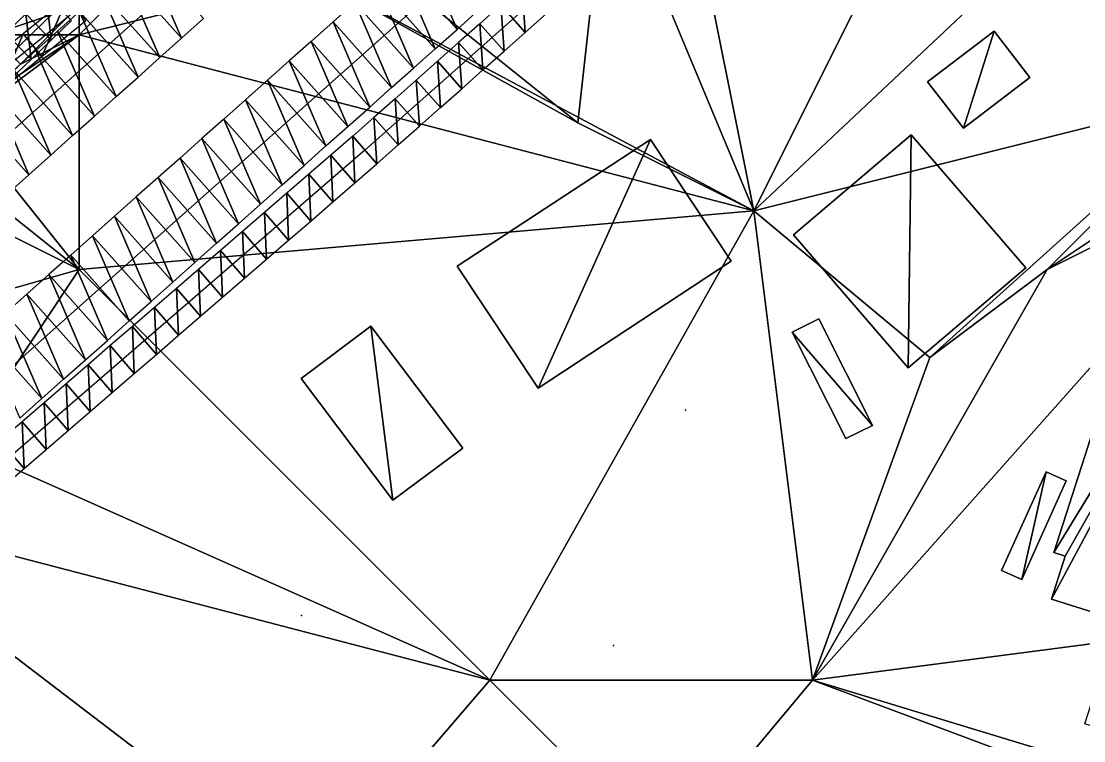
# Model space of a CAD drawing. Header units: metres. Extents: x -1103 to 901, y -902 to 905.
# Drawn here: x -989.9 to -917.5, y 659.9 to 708.9 of the extents above; entities that cross this region are included whole.
import ezdxf

# ---------------------------------------------------------------- set-up
doc = ezdxf.new("R2010")
doc.units = ezdxf.units.M
for name, color, linetype in [('OSM_BUILDING_FOOTPRINTS', 7, 'CONTINUOUS'), ('OSM_BUILDING_ROOFS', 1, 'CONTINUOUS'), ('OSM_BUILDING_WALLS', 8, 'CONTINUOUS'), ('OSM_PATH_AXES', 30, 'CONTINUOUS'), ('OSM_PATH_SURFACE', 30, 'CONTINUOUS'), ('OSM_ROAD_AXES', 2, 'CONTINUOUS'), ('OSM_ROAD_SURFACE', 9, 'CONTINUOUS'), ('OSM_TERRAIN', 3, 'CONTINUOUS'), ('OSM_TREES', 3, 'CONTINUOUS'), ('OSM_WATER_SURFACE', 5, 'CONTINUOUS'), ('OSM_WATERWAYS', 5, 'CONTINUOUS')]:
    doc.layers.add(name, color=color, linetype=linetype)

msp = doc.modelspace()

# ---------------------------------------------------------------- linework, layer by layer
at = {"layer": 'OSM_BUILDING_FOOTPRINTS'}
for points in [[(-928.149, 704.804, 11.933), (-923.617, 708.254, 11.933), (-921.174, 705.102, 11.933), (-925.706, 701.641, 11.933), (-928.149, 704.804, 11.933)], [(-937.29, 694.364, 11.862), (-929.276, 701.187, 11.862), (-921.461, 692.119, 11.862), (-929.475, 685.296, 11.862), (-937.29, 694.364, 11.862)], [(-960.216, 692.218, 11.873), (-947.051, 700.855, 11.873), (-941.535, 692.561, 11.873), (-954.689, 683.913, 11.873), (-960.216, 692.218, 11.873)], [(-904.56, 700.9, 10.975), (-884.276, 694.475, 10.975), (-897.087, 654.574, 10.975), (-917.437, 661.021, 10.975), (-915.171, 668.077, 10.975), (-919.714, 669.515, 10.975), (-918.775, 672.445, 10.975), (-919.537, 672.688, 10.975), (-912.408, 694.895, 10.975), (-907.036, 693.192, 10.975), (-904.56, 700.9, 10.975)], [(-970.861, 684.576, 12.021), (-966.108, 688.126, 12.021), (-959.84, 679.821, 12.021), (-964.604, 676.271, 12.021), (-970.861, 684.576, 12.021)], [(-935.577, 688.624, 11.761), (-931.918, 681.37, 11.761), (-933.731, 680.463, 11.761), (-937.39, 687.717, 11.761), (-935.577, 688.624, 11.761)], [(-923.119, 671.472, 11.057), (-920.079, 678.196, 11.057), (-918.697, 677.577, 11.057), (-921.737, 670.864, 11.057), (-923.119, 671.472, 11.057)]]:
    msp.add_polyline3d(points, close=True, dxfattribs=at)
at = {"layer": 'OSM_BUILDING_ROOFS'}
for points in [[(-923.617, 708.254, 17.133), (-928.149, 704.804, 17.133), (-925.706, 701.641, 17.133)], [(-923.617, 708.254, 17.133), (-925.706, 701.641, 17.133), (-921.174, 705.102, 17.133)], [(-929.276, 701.187, 17.062), (-937.29, 694.364, 17.062), (-929.475, 685.296, 17.062)], [(-929.276, 701.187, 17.062), (-929.475, 685.296, 17.062), (-921.461, 692.119, 17.062)], [(-947.051, 700.855, 17.073), (-960.216, 692.218, 17.073), (-954.689, 683.913, 17.073)], [(-947.051, 700.855, 17.073), (-954.689, 683.913, 17.073), (-941.535, 692.561, 17.073)], [(-907.036, 693.192, 16.175), (-912.408, 694.895, 16.175), (-919.537, 672.688, 16.175)], [(-907.036, 693.192, 16.175), (-918.775, 672.445, 16.175), (-919.714, 669.515, 16.175)], [(-907.036, 693.192, 16.175), (-919.714, 669.515, 16.175), (-915.171, 668.077, 16.175)], [(-907.036, 693.192, 16.175), (-919.537, 672.688, 16.175), (-918.775, 672.445, 16.175)], [(-966.108, 688.126, 17.221), (-970.861, 684.576, 17.221), (-964.604, 676.271, 17.221)], [(-966.108, 688.126, 17.221), (-964.604, 676.271, 17.221), (-959.84, 679.821, 17.221)], [(-931.918, 681.37, 16.961), (-935.577, 688.624, 16.961), (-937.39, 687.717, 16.961)], [(-931.918, 681.37, 16.961), (-937.39, 687.717, 16.961), (-933.731, 680.463, 16.961)], [(-920.079, 678.196, 21.057), (-923.119, 671.472, 21.057), (-921.737, 670.864, 21.057)], [(-920.079, 678.196, 21.057), (-921.737, 670.864, 21.057), (-918.697, 677.577, 21.057)]]:
    msp.add_3dface(points, dxfattribs=at)
at = {"layer": 'OSM_BUILDING_WALLS'}
for points in [[(-923.617, 708.254, 11.933), (-928.149, 704.804, 11.933), (-928.149, 704.804, 17.133)], [(-923.617, 708.254, 11.933), (-928.149, 704.804, 17.133), (-923.617, 708.254, 17.133)], [(-921.174, 705.102, 11.933), (-923.617, 708.254, 11.933), (-923.617, 708.254, 17.133)], [(-921.174, 705.102, 11.933), (-923.617, 708.254, 17.133), (-921.174, 705.102, 17.133)], [(-928.149, 704.804, 11.933), (-925.706, 701.641, 11.933), (-925.706, 701.641, 17.133)], [(-928.149, 704.804, 11.933), (-925.706, 701.641, 17.133), (-928.149, 704.804, 17.133)], [(-925.706, 701.641, 11.933), (-921.174, 705.102, 11.933), (-921.174, 705.102, 17.133)], [(-925.706, 701.641, 11.933), (-921.174, 705.102, 17.133), (-925.706, 701.641, 17.133)], [(-929.276, 701.187, 11.862), (-937.29, 694.364, 11.862), (-937.29, 694.364, 17.062)], [(-929.276, 701.187, 11.862), (-937.29, 694.364, 17.062), (-929.276, 701.187, 17.062)], [(-921.461, 692.119, 11.862), (-929.276, 701.187, 11.862), (-929.276, 701.187, 17.062)], [(-921.461, 692.119, 11.862), (-929.276, 701.187, 17.062), (-921.461, 692.119, 17.062)], [(-947.051, 700.855, 11.873), (-960.216, 692.218, 11.873), (-960.216, 692.218, 17.073)], [(-947.051, 700.855, 11.873), (-960.216, 692.218, 17.073), (-947.051, 700.855, 17.073)], [(-941.535, 692.561, 11.873), (-947.051, 700.855, 11.873), (-947.051, 700.855, 17.073)], [(-941.535, 692.561, 11.873), (-947.051, 700.855, 17.073), (-941.535, 692.561, 17.073)], [(-912.408, 694.895, 10.975), (-919.537, 672.688, 10.975), (-919.537, 672.688, 16.175)], [(-912.408, 694.895, 10.975), (-919.537, 672.688, 16.175), (-912.408, 694.895, 16.175)], [(-937.29, 694.364, 11.862), (-929.475, 685.296, 11.862), (-929.475, 685.296, 17.062)], [(-937.29, 694.364, 11.862), (-929.475, 685.296, 17.062), (-937.29, 694.364, 17.062)], [(-954.689, 683.913, 11.873), (-941.535, 692.561, 11.873), (-941.535, 692.561, 17.073)], [(-954.689, 683.913, 11.873), (-941.535, 692.561, 17.073), (-954.689, 683.913, 17.073)], [(-960.216, 692.218, 11.873), (-954.689, 683.913, 11.873), (-954.689, 683.913, 17.073)], [(-960.216, 692.218, 11.873), (-954.689, 683.913, 17.073), (-960.216, 692.218, 17.073)], [(-929.475, 685.296, 11.862), (-921.461, 692.119, 11.862), (-921.461, 692.119, 17.062)], [(-929.475, 685.296, 11.862), (-921.461, 692.119, 17.062), (-929.475, 685.296, 17.062)], [(-966.108, 688.126, 12.021), (-970.861, 684.576, 12.021), (-970.861, 684.576, 17.221)], [(-966.108, 688.126, 12.021), (-970.861, 684.576, 17.221), (-966.108, 688.126, 17.221)], [(-959.84, 679.821, 12.021), (-966.108, 688.126, 12.021), (-966.108, 688.126, 17.221)], [(-959.84, 679.821, 12.021), (-966.108, 688.126, 17.221), (-959.84, 679.821, 17.221)], [(-935.577, 688.624, 11.761), (-937.39, 687.717, 11.761), (-937.39, 687.717, 16.961)], [(-935.577, 688.624, 11.761), (-937.39, 687.717, 16.961), (-935.577, 688.624, 16.961)], [(-931.918, 681.37, 11.761), (-935.577, 688.624, 11.761), (-935.577, 688.624, 16.961)], [(-931.918, 681.37, 11.761), (-935.577, 688.624, 16.961), (-931.918, 681.37, 16.961)], [(-937.39, 687.717, 11.761), (-933.731, 680.463, 11.761), (-933.731, 680.463, 16.961)], [(-937.39, 687.717, 11.761), (-933.731, 680.463, 16.961), (-937.39, 687.717, 16.961)], [(-970.861, 684.576, 12.021), (-964.604, 676.271, 12.021), (-964.604, 676.271, 17.221)], [(-970.861, 684.576, 12.021), (-964.604, 676.271, 17.221), (-970.861, 684.576, 17.221)], [(-933.731, 680.463, 11.761), (-931.918, 681.37, 11.761), (-931.918, 681.37, 16.961)], [(-933.731, 680.463, 11.761), (-931.918, 681.37, 16.961), (-933.731, 680.463, 16.961)], [(-964.604, 676.271, 12.021), (-959.84, 679.821, 12.021), (-959.84, 679.821, 17.221)], [(-964.604, 676.271, 12.021), (-959.84, 679.821, 17.221), (-964.604, 676.271, 17.221)], [(-920.079, 678.196, 11.057), (-923.119, 671.472, 11.057), (-923.119, 671.472, 21.057)], [(-920.079, 678.196, 11.057), (-923.119, 671.472, 21.057), (-920.079, 678.196, 21.057)], [(-918.697, 677.577, 11.057), (-920.079, 678.196, 11.057), (-920.079, 678.196, 21.057)], [(-918.697, 677.577, 11.057), (-920.079, 678.196, 21.057), (-918.697, 677.577, 21.057)], [(-921.737, 670.864, 11.057), (-918.697, 677.577, 11.057), (-918.697, 677.577, 21.057)], [(-921.737, 670.864, 11.057), (-918.697, 677.577, 21.057), (-921.737, 670.864, 21.057)], [(-918.775, 672.445, 10.975), (-919.714, 669.515, 10.975), (-919.714, 669.515, 16.175)], [(-918.775, 672.445, 10.975), (-919.714, 669.515, 16.175), (-918.775, 672.445, 16.175)], [(-919.537, 672.688, 10.975), (-918.775, 672.445, 10.975), (-918.775, 672.445, 16.175)], [(-919.537, 672.688, 10.975), (-918.775, 672.445, 16.175), (-919.537, 672.688, 16.175)], [(-923.119, 671.472, 11.057), (-921.737, 670.864, 11.057), (-921.737, 670.864, 21.057)], [(-923.119, 671.472, 11.057), (-921.737, 670.864, 21.057), (-923.119, 671.472, 21.057)], [(-919.714, 669.515, 10.975), (-915.171, 668.077, 10.975), (-915.171, 668.077, 16.175)], [(-919.714, 669.515, 10.975), (-915.171, 668.077, 16.175), (-919.714, 669.515, 16.175)]]:
    msp.add_3dface(points, dxfattribs=at)
at = {"layer": 'OSM_PATH_AXES'}
for points in [[(-1100, 614.436, 14.432), (-1087.268, 623.605, 14.308), (-1078.06, 633.139, 14.564), (-1067.957, 642.251, 14.862), (-1048.149, 660.012, 15.181), (-1040.809, 665.819, 15.149), (-1016.955, 682.474, 14.848), (-1002.165, 695.623, 14.017), (-995.633, 701.905, 13.614), (-969.502, 727.153, 13.249), (-939.922, 752.335, 10.603), (-928.647, 761.138, 10.91), (-915.759, 773.535, 11.003), (-914.134, 779.286, 10.928), (-896.636, 795.267, 11.317), (-876.474, 815.804, 12.38), (-862.911, 828.544, 13.579), (-847.425, 841.428, 15.193), (-839.455, 849.269, 16.005), (-824.367, 862.639, 16.441), (-797.882, 885.355, 14.191), (-795.682, 887.235, 13.984), (-783.048, 898.272, 13.138), (-780.912, 900, 13.035)], [(-743.723, 900, 12.989), (-770.169, 875.767, 14), (-799.959, 848.816, 15.237), (-811.135, 840.223, 15.725), (-815.313, 832.913, 15.655), (-819.458, 824.22, 15.058), (-825.228, 819.797, 14.907), (-831.396, 812.951, 14.445), (-845.766, 805.74, 13.499), (-848.54, 803.506, 13.339), (-863.043, 791.817, 13.148), (-891.727, 764.799, 12.959), (-936.196, 727.021, 12.645), (-966.517, 700.147, 13.969), (-1004.088, 667.677, 15.854), (-1037.669, 636.678, 14.518), (-1061.015, 615.323, 13.861), (-1079.253, 598.535, 13.844), (-1081.375, 596.964, 13.862), (-1100, 583.18, 13.331)]]:
    msp.add_polyline3d(points, dxfattribs=at)
at = {"layer": 'OSM_PATH_SURFACE'}
for points in [[(-955.795, 711.32, 13.328), (-957.239, 710.04, 13.459), (-955.581, 708.17, 13.494)], [(-955.795, 711.32, 13.328), (-955.581, 708.17, 13.494), (-954.137, 709.449, 13.362)], [(-987.888, 707.65, 13.524), (-988.249, 710.777, 13.518), (-989.625, 709.448, 13.498)], [(-987.888, 707.65, 13.524), (-986.512, 708.979, 13.566), (-988.249, 710.777, 13.518)], [(-957.239, 710.04, 13.459), (-958.683, 708.761, 13.59), (-957.025, 706.89, 13.625)], [(-957.239, 710.04, 13.459), (-957.025, 706.89, 13.625), (-955.581, 708.17, 13.494)], [(-989.263, 706.321, 13.544), (-989.625, 709.448, 13.498), (-991, 708.119, 13.475)], [(-989.263, 706.321, 13.544), (-987.888, 707.65, 13.524), (-989.625, 709.448, 13.498)], [(-958.683, 708.761, 13.59), (-960.127, 707.481, 13.743), (-958.469, 705.61, 13.971)], [(-958.683, 708.761, 13.59), (-958.469, 705.61, 13.971), (-957.025, 706.89, 13.625)], [(-990.638, 704.993, 14.079), (-989.263, 706.321, 13.544), (-991, 708.119, 13.475)], [(-960.127, 707.481, 13.743), (-961.571, 706.201, 13.982), (-959.912, 704.33, 13.989)], [(-960.127, 707.481, 13.743), (-959.912, 704.33, 13.989), (-958.469, 705.61, 13.971)], [(-961.571, 706.201, 13.982), (-963.014, 704.922, 14), (-961.356, 703.051, 14.007)], [(-961.571, 706.201, 13.982), (-961.356, 703.051, 14.007), (-959.912, 704.33, 13.989)], [(-963.014, 704.922, 14), (-964.458, 703.642, 14.018), (-962.8, 701.771, 14.025)], [(-963.014, 704.922, 14), (-962.8, 701.771, 14.025), (-961.356, 703.051, 14.007)], [(-964.458, 703.642, 14.018), (-965.902, 702.362, 14.035), (-964.244, 700.491, 14.038)], [(-964.458, 703.642, 14.018), (-964.244, 700.491, 14.038), (-962.8, 701.771, 14.025)], [(-965.902, 702.362, 14.035), (-967.34, 701.088, 14.048), (-965.694, 699.206, 14.05)], [(-965.902, 702.362, 14.035), (-965.694, 699.206, 14.05), (-964.244, 700.491, 14.038)], [(-967.34, 701.088, 14.048), (-968.837, 699.794, 14.061), (-967.202, 697.903, 14.064)], [(-967.34, 701.088, 14.048), (-967.202, 697.903, 14.064), (-965.694, 699.206, 14.05)], [(-968.837, 699.794, 14.061), (-970.34, 698.495, 14.074), (-968.705, 696.604, 14.077)], [(-968.837, 699.794, 14.061), (-968.705, 696.604, 14.077), (-967.202, 697.903, 14.064)], [(-970.34, 698.495, 14.074), (-971.843, 697.196, 14.087), (-970.208, 695.305, 14.09)], [(-970.34, 698.495, 14.074), (-970.208, 695.305, 14.09), (-968.705, 696.604, 14.077)], [(-971.843, 697.196, 14.087), (-973.346, 695.898, 14.1), (-971.711, 694.006, 14.103)], [(-971.843, 697.196, 14.087), (-971.711, 694.006, 14.103), (-970.208, 695.305, 14.09)], [(-973.346, 695.898, 14.1), (-974.848, 694.599, 14.113), (-973.214, 692.707, 14.115)], [(-973.346, 695.898, 14.1), (-973.214, 692.707, 14.115), (-971.711, 694.006, 14.103)], [(-974.848, 694.599, 14.113), (-976.351, 693.3, 14.126), (-974.717, 691.409, 14.126)], [(-974.848, 694.599, 14.113), (-974.717, 691.409, 14.126), (-973.214, 692.707, 14.115)], [(-976.351, 693.3, 14.126), (-977.854, 692.001, 14.138), (-976.219, 690.11, 14.137)], [(-976.351, 693.3, 14.126), (-976.219, 690.11, 14.137), (-974.717, 691.409, 14.126)], [(-977.854, 692.001, 14.138), (-979.357, 690.702, 14.149), (-977.722, 688.811, 14.148)], [(-977.854, 692.001, 14.138), (-977.722, 688.811, 14.148), (-976.219, 690.11, 14.137)], [(-979.357, 690.702, 14.149), (-980.86, 689.404, 14.16), (-979.225, 687.512, 14.159)], [(-979.357, 690.702, 14.149), (-979.225, 687.512, 14.159), (-977.722, 688.811, 14.148)], [(-980.86, 689.404, 14.16), (-982.363, 688.105, 14.18), (-980.728, 686.213, 14.188)], [(-980.86, 689.404, 14.16), (-980.728, 686.213, 14.188), (-979.225, 687.512, 14.159)], [(-982.363, 688.105, 14.18), (-983.866, 686.806, 14.291), (-982.231, 684.915, 14.299)], [(-982.363, 688.105, 14.18), (-982.231, 684.915, 14.299), (-980.728, 686.213, 14.188)], [(-983.866, 686.806, 14.291), (-985.368, 685.507, 14.403), (-983.734, 683.616, 14.411)], [(-983.866, 686.806, 14.291), (-983.734, 683.616, 14.411), (-982.231, 684.915, 14.299)], [(-985.368, 685.507, 14.403), (-986.871, 684.208, 14.514), (-985.237, 682.317, 14.522)], [(-985.368, 685.507, 14.403), (-985.237, 682.317, 14.522), (-983.734, 683.616, 14.411)], [(-986.871, 684.208, 14.514), (-988.374, 682.91, 14.625), (-986.739, 681.018, 14.633)], [(-986.871, 684.208, 14.514), (-986.739, 681.018, 14.633), (-985.237, 682.317, 14.522)], [(-988.374, 682.91, 14.625), (-989.877, 681.611, 14.737), (-988.242, 679.719, 14.745)], [(-988.374, 682.91, 14.625), (-988.242, 679.719, 14.745), (-986.739, 681.018, 14.633)], [(-989.877, 681.611, 14.737), (-991.38, 680.312, 14.848), (-989.745, 678.421, 14.856)], [(-989.877, 681.611, 14.737), (-989.745, 678.421, 14.856), (-988.242, 679.719, 14.745)], [(-991.38, 680.312, 14.848), (-991.248, 677.122, 15.018), (-989.745, 678.421, 14.856)]]:
    msp.add_3dface(points, dxfattribs=at)
at = {"layer": 'OSM_ROAD_AXES'}
for points in [[(-1100, 603.586, 14.265), (-1036.045, 660.787, 15.769), (-925.961, 759.247, 11.192), (-846.872, 830.037, 13.274)], [(-838.526, 820.648, 14.021), (-1030.772, 649.639, 15.739), (-1086.018, 600.835, 14.046), (-1100, 588.483, 13.639)]]:
    msp.add_polyline3d(points, dxfattribs=at)
at = {"layer": 'OSM_ROAD_SURFACE'}
for points in [[(-962.723, 714.186, 13.462), (-964.213, 712.861, 13.601), (-960.225, 708.378, 13.65)], [(-962.723, 714.186, 13.462), (-960.225, 708.378, 13.65), (-958.735, 709.703, 13.51)], [(-979.003, 707.781, 14.028), (-981.515, 713.584, 13.686), (-983.003, 712.253, 13.639)], [(-979.003, 707.781, 14.028), (-977.515, 709.111, 14.009), (-981.515, 713.584, 13.686)], [(-964.213, 712.861, 13.601), (-965.703, 711.535, 13.745), (-961.715, 707.052, 13.945)], [(-964.213, 712.861, 13.601), (-961.715, 707.052, 13.945), (-960.225, 708.378, 13.65)], [(-980.491, 706.45, 14.046), (-983.003, 712.253, 13.639), (-984.491, 710.922, 13.589)], [(-980.491, 706.45, 14.046), (-979.003, 707.781, 14.028), (-983.003, 712.253, 13.639)], [(-965.703, 711.535, 13.745), (-967.194, 710.209, 13.946), (-963.206, 705.726, 13.964)], [(-965.703, 711.535, 13.745), (-963.206, 705.726, 13.964), (-961.715, 707.052, 13.945)], [(-981.978, 705.12, 14.059), (-984.491, 710.922, 13.589), (-985.978, 709.592, 13.521)], [(-981.978, 705.12, 14.059), (-980.491, 706.45, 14.046), (-984.491, 710.922, 13.589)], [(-967.194, 710.209, 13.946), (-968.684, 708.884, 13.965), (-964.696, 704.401, 13.983)], [(-967.194, 710.209, 13.946), (-964.696, 704.401, 13.983), (-963.206, 705.726, 13.964)], [(-983.466, 703.789, 14.073), (-985.978, 709.592, 13.521), (-987.466, 708.261, 13.432)], [(-983.466, 703.789, 14.073), (-981.978, 705.12, 14.059), (-985.978, 709.592, 13.521)], [(-968.684, 708.884, 13.965), (-970.174, 707.558, 13.984), (-966.186, 703.075, 14.002)], [(-968.684, 708.884, 13.965), (-966.186, 703.075, 14.002), (-964.696, 704.401, 13.983)], [(-984.953, 702.459, 14.086), (-987.466, 708.261, 13.432), (-988.953, 706.931, 13.364)], [(-984.953, 702.459, 14.086), (-983.466, 703.789, 14.073), (-987.466, 708.261, 13.432)], [(-986.441, 701.128, 14.109), (-988.953, 706.931, 13.364), (-990.441, 705.6, 13.494)], [(-986.441, 701.128, 14.109), (-984.953, 702.459, 14.086), (-988.953, 706.931, 13.364)], [(-970.174, 707.558, 13.984), (-971.664, 706.233, 14.003), (-967.677, 701.75, 14.016)], [(-970.174, 707.558, 13.984), (-967.677, 701.75, 14.016), (-966.186, 703.075, 14.002)], [(-971.664, 706.233, 14.003), (-973.155, 704.907, 14.022), (-969.167, 700.424, 14.029)], [(-971.664, 706.233, 14.003), (-969.167, 700.424, 14.029), (-967.677, 701.75, 14.016)], [(-987.929, 699.798, 14.154), (-990.441, 705.6, 13.494), (-991.929, 704.27, 14.076)], [(-987.929, 699.798, 14.154), (-986.441, 701.128, 14.109), (-990.441, 705.6, 13.494)], [(-973.155, 704.907, 14.022), (-974.645, 703.581, 14.036), (-970.657, 699.098, 14.042)], [(-973.155, 704.907, 14.022), (-970.657, 699.098, 14.042), (-969.167, 700.424, 14.029)], [(-989.416, 698.467, 14.2), (-991.929, 704.27, 14.076), (-993.416, 702.939, 14.106)], [(-989.416, 698.467, 14.2), (-987.929, 699.798, 14.154), (-991.929, 704.27, 14.076)], [(-974.645, 703.581, 14.036), (-976.135, 702.256, 14.049), (-972.147, 697.773, 14.055)], [(-974.645, 703.581, 14.036), (-972.147, 697.773, 14.055), (-970.657, 699.098, 14.042)], [(-990.904, 697.137, 14.249), (-989.416, 698.467, 14.2), (-993.416, 702.939, 14.106)], [(-976.135, 702.256, 14.049), (-977.625, 700.93, 14.062), (-973.638, 696.447, 14.068)], [(-976.135, 702.256, 14.049), (-973.638, 696.447, 14.068), (-972.147, 697.773, 14.055)], [(-977.625, 700.93, 14.062), (-979.116, 699.604, 14.076), (-975.128, 695.121, 14.082)], [(-977.625, 700.93, 14.062), (-975.128, 695.121, 14.082), (-973.638, 696.447, 14.068)], [(-979.116, 699.604, 14.076), (-980.606, 698.279, 14.089), (-976.618, 693.796, 14.095)], [(-979.116, 699.604, 14.076), (-976.618, 693.796, 14.095), (-975.128, 695.121, 14.082)], [(-980.606, 698.279, 14.089), (-982.096, 696.953, 14.102), (-978.109, 692.47, 14.108)], [(-980.606, 698.279, 14.089), (-978.109, 692.47, 14.108), (-976.618, 693.796, 14.095)], [(-982.096, 696.953, 14.102), (-983.587, 695.627, 14.115), (-979.599, 691.144, 14.118)], [(-982.096, 696.953, 14.102), (-979.599, 691.144, 14.118), (-978.109, 692.47, 14.108)], [(-983.587, 695.627, 14.115), (-985.077, 694.302, 14.128), (-981.089, 689.819, 14.129)], [(-983.587, 695.627, 14.115), (-981.089, 689.819, 14.129), (-979.599, 691.144, 14.118)], [(-985.077, 694.302, 14.128), (-986.567, 692.976, 14.154), (-982.579, 688.493, 14.143)], [(-985.077, 694.302, 14.128), (-982.579, 688.493, 14.143), (-981.089, 689.819, 14.129)], [(-986.567, 692.976, 14.154), (-988.057, 691.65, 14.256), (-984.07, 687.167, 14.255)], [(-986.567, 692.976, 14.154), (-984.07, 687.167, 14.255), (-982.579, 688.493, 14.143)], [(-988.057, 691.65, 14.256), (-989.548, 690.325, 14.371), (-985.56, 685.842, 14.367)], [(-988.057, 691.65, 14.256), (-985.56, 685.842, 14.367), (-984.07, 687.167, 14.255)], [(-989.548, 690.325, 14.371), (-991.038, 688.999, 14.488), (-987.05, 684.516, 14.479)], [(-989.548, 690.325, 14.371), (-987.05, 684.516, 14.479), (-985.56, 685.842, 14.367)], [(-991.038, 688.999, 14.488), (-992.528, 687.673, 14.604), (-988.54, 683.19, 14.591)], [(-991.038, 688.999, 14.488), (-988.54, 683.19, 14.591), (-987.05, 684.516, 14.479)], [(-992.528, 687.673, 14.604), (-990.031, 681.865, 14.703), (-988.54, 683.19, 14.591)]]:
    msp.add_3dface(points, dxfattribs=at)
at = {"layer": 'OSM_TERRAIN'}
for points in [[(-940, 696, 13.878), (-924, 728, 13.316), (-944, 716, 12.813)], [(-908, 704, 13.625), (-906, 728, 13.992), (-940, 696, 13.878)], [(-940, 696, 13.878), (-906, 728, 13.992), (-924, 728, 13.316)], [(-952, 702, 13.607), (-950, 720, 12.524), (-962, 710, 13.58)], [(-952, 702, 13.607), (-940, 696, 13.878), (-950, 720, 12.524)], [(-940, 696, 13.878), (-944, 716, 12.813), (-950, 720, 12.524)], [(-992, 708, 13.426), (-986, 714, 13.524), (-994, 710, 14.051)], [(-992, 708, 13.426), (-986, 710, 13.324), (-986, 714, 13.524)], [(-940, 696, 13.878), (-970, 712, 13.896), (-986, 708, 14.012)], [(-986, 708, 14.012), (-970, 712, 13.896), (-984, 710, 13.993)], [(-970, 712, 13.896), (-940, 696, 13.878), (-952, 702, 13.607)], [(-970, 712, 13.896), (-952, 702, 13.607), (-962, 710, 13.58)], [(-988, 708, 13.275), (-986, 710, 13.324), (-992, 708, 13.426)], [(-988, 708, 13.275), (-986, 708, 14.012), (-986, 710, 13.324)], [(-986, 708, 14.012), (-984, 710, 13.993), (-986, 710, 13.324)], [(-986, 692, 14.094), (-986, 708, 14.012), (-994, 702, 14.252)], [(-994, 702, 14.252), (-986, 708, 14.012), (-992, 704, 14.13)], [(-992, 704, 14.13), (-986, 708, 14.012), (-990, 706, 13.269)], [(-990, 706, 13.269), (-988, 708, 13.275), (-992, 708, 13.426)], [(-990, 706, 13.269), (-986, 708, 14.012), (-988, 708, 13.275)], [(-986, 692, 14.094), (-940, 696, 13.878), (-986, 708, 14.012)], [(-940, 696, 13.878), (-928, 686, 13.885), (-908, 704, 13.625)], [(-928, 686, 13.885), (-920, 692, 13.788), (-908, 704, 13.625)], [(-914, 696, 13.214), (-908, 704, 13.625), (-920, 692, 13.788)], [(-996, 700, 14.33), (-986, 692, 14.094), (-994, 702, 14.252)], [(-998, 698, 14.516), (-986, 692, 14.094), (-996, 700, 14.33)], [(-936, 664, 13.229), (-890, 670, 13.225), (-904, 700, 13)], [(-936, 664, 13.229), (-904, 700, 13), (-920, 692, 13.788)], [(-904, 700, 13), (-914, 696, 13.214), (-920, 692, 13.788)], [(-1000, 688, 14.901), (-986, 692, 14.094), (-998, 698, 14.516)], [(-986, 692, 14.094), (-958, 664, 14.061), (-940, 696, 13.878)], [(-958, 664, 14.061), (-936, 664, 13.229), (-940, 696, 13.878)], [(-936, 664, 13.229), (-928, 686, 13.885), (-940, 696, 13.878)], [(-994, 680, 14.886), (-986, 692, 14.094), (-1000, 688, 14.901)], [(-994, 680, 14.886), (-958, 664, 14.061), (-986, 692, 14.094)], [(-936, 664, 13.229), (-920, 692, 13.788), (-928, 686, 13.885)], [(-1004, 676, 15.703), (-958, 664, 14.061), (-994, 680, 14.886)], [(-992, 652, 15.896), (-970, 650, 15.163), (-1004, 676, 15.703)], [(-970, 650, 15.163), (-958, 664, 14.061), (-1004, 676, 15.703)], [(-890, 650, 13.086), (-890, 670, 13.225), (-936, 664, 13.229)], [(-970, 650, 15.163), (-946, 652, 13.133), (-958, 664, 14.061)], [(-946, 652, 13.133), (-936, 664, 13.229), (-958, 664, 14.061)], [(-946, 652, 13.133), (-904, 652, 13.109), (-936, 664, 13.229)], [(-904, 652, 13.109), (-890, 650, 13.086), (-936, 664, 13.229)]]:
    msp.add_3dface(points, dxfattribs=at)
at = {"layer": 'OSM_TREES'}
for p in [(-944.663, 682.409, 13.843), (-970.827, 668.397, 14.446), (-949.56, 666.362, 13.779)]:
    msp.add_point(p, dxfattribs=at)
at = {"layer": 'OSM_WATER_SURFACE'}
for points in [[(-988.533, 706.528, 13.884), (-986.79, 710.533, 13.815), (-989.798, 708.077, 13.884)], [(-988.533, 706.528, 13.884), (-985.525, 708.984, 13.882), (-986.79, 710.533, 13.815)], [(-991.519, 704.09, 14.199), (-989.798, 708.077, 13.884), (-992.827, 705.603, 13.964)], [(-991.519, 704.09, 14.199), (-988.533, 706.528, 13.884), (-989.798, 708.077, 13.884)]]:
    msp.add_3dface(points, dxfattribs=at)
at = {"layer": 'OSM_WATERWAYS'}
msp.add_polyline3d([(-1100, 611.359, 14.098), (-1095.724, 614.714, 14.289), (-1072.268, 635.229, 14.39), (-1039.007, 664.149, 15.207), (-1026.251, 674.168, 15.142), (-1002.165, 695.623, 14.017), (-992.173, 704.847, 13.826), (-956.083, 734.32, 11.906), (-915.759, 773.535, 11.003), (-894.325, 790.987, 11.427), (-854.93, 825.049, 12.947), (-800.7, 874.152, 15.088), (-793.604, 880.223, 14.665), (-778.991, 892.742, 13.657), (-773.033, 898.349, 13.242), (-771.066, 900, 13.12)], dxfattribs=at)

doc.saveas('drawing.dxf')
